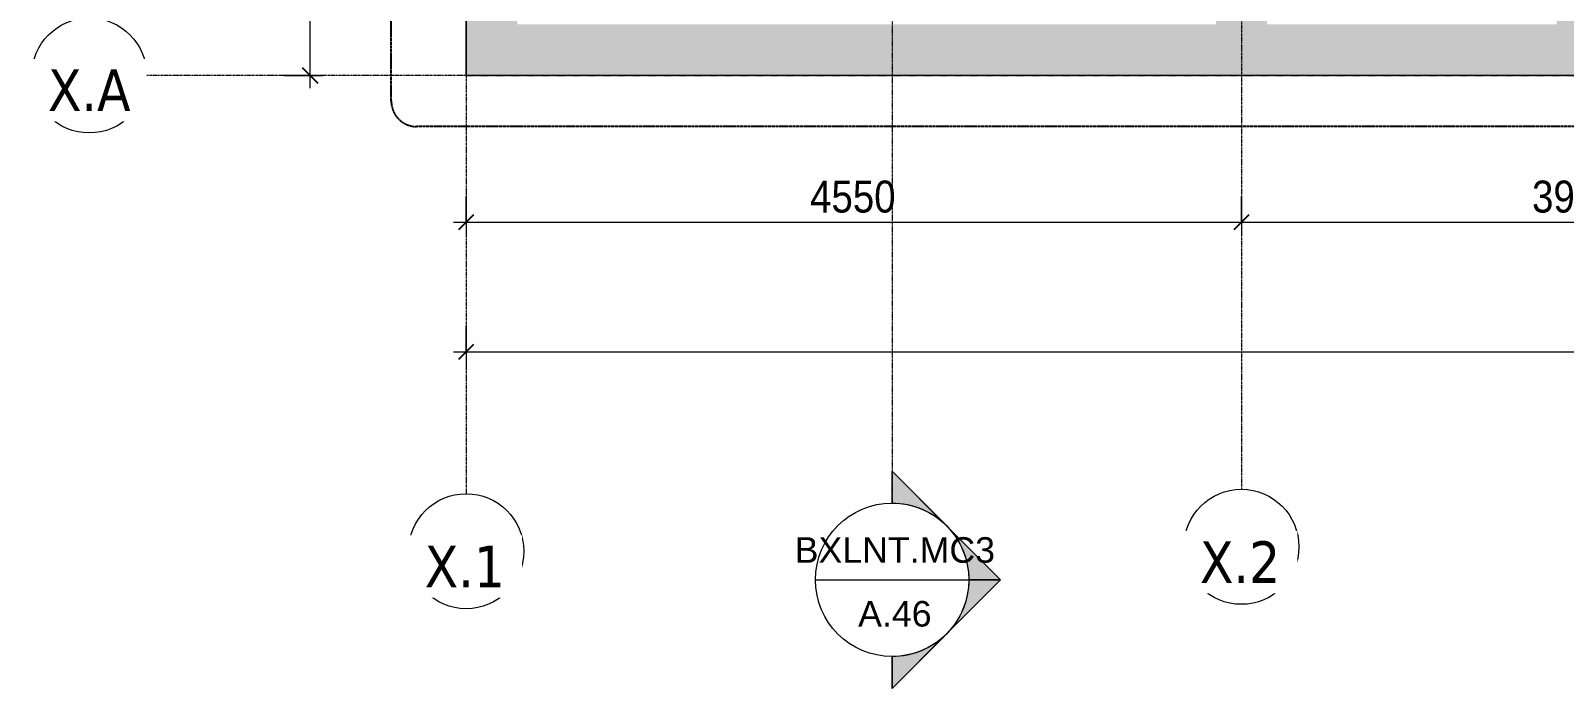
# Model space of a CAD drawing. Header units: millimetres. Extents: x 83532 to 228915, y -7302 to 22802.
# Drawn here: x 108823 to 117824, y 11342 to 15199 of the extents above; entities that cross this region are included whole.
import ezdxf

# ---------------------------------------------------------------- set-up
doc = ezdxf.new("R2010")
doc.units = ezdxf.units.MM
for name, pattern in [('Dash', [6, 3, -3]), ('Dash - Tight', [4.5, 3, -1.5]), ('Dash Dot 3_16_', [7.9375, 4.7625, -1.5875, 0, -1.5875]), ('Grid Line', [22.225, 12.7, -3.175, 3.175, -3.175]), ('Hidden', [7.14375, 4.7625, -2.38125])]:
    doc.linetypes.add(name, pattern=pattern)
for name, color, linetype, lineweight in [('A-ANNO-DIMS', 211, 'Continuous', 9), ('A-ANNO-DIMS-75', 211, 'Continuous', 9), ('A-DETL-GENF-2', 92, 'Dash - Tight', 18), ('A-DETL-GENF-3', 92, 'Hidden', 25), ('A-DETL-GENF-4', 7, 'Continuous', 18), ('A-FLOR-OVHD', 1, 'Dash', 18), ('G-ANNO-SYMB', 111, 'Continuous', 9), ('G-ANNO-SYMB-1', 111, 'Dash Dot 3_16_', 18), ('G-IMPT', 8, 'Continuous', 18), ('M-EQPM', 50, 'Continuous', 18), ('S-GRID-1', 1, 'Grid Line', 9), ('S-GRID-IDEN', 1, 'Continuous', 9)]:
    doc.layers.add(name, color=color, linetype=linetype, lineweight=lineweight)
doc.styles.add('Arial', font='arial.ttf', dxfattribs={"height": 150})
doc.styles.add('Tahoma_B', font='tahomabd.ttf', dxfattribs={"height": 243.75})
doc.styles.add('UTM Avo', font='', dxfattribs={"width": 0.9, "height": 187.5})
doc.styles.get('UTM Avo').set_extended_font_data('UTM Avo')
doc.dimstyles.new('1_Dim_chi_tiet_2_5', dxfattribs={"dimscale": 304.8, "dimtxt": 187.368928, "dimasz": 0.295276, "dimexe": 0.246063, "dimexo": 0.0625, "dimgap": 0.024606, "dimtad": 1, "dimdec": 0, "dimrnd": 5, "dimzin": 0, "dimdsep": 46, "dimtxsty": 'UTM Avo', "dimblk1": 'OBLIQUE', "dimblk2": 'OBLIQUE', "dimsah": 1, "dimcen": 0.09, "dimdle": 0.246063, "dimazin": 0, "dimtfac": 1, "dimtdec": 4, "dimtix": 1, "dimtmove": 0, "dimatfit": 3, "dimfxl": 0.492126, "dimfxlon": 1, "dimtvp": 1, "dimtolj": 1, "dimtzin": 0, "dimarcsym": 2})

# ---------------------------------------------------------------- blocks, each defined once
blk = doc.blocks.new('TKTC_NAP THAM BE XLNT_260130 - TKTC_XREF_260130_NAP THAM BE XLNT_dwg-3399784-TKCS_BỂ XLNT - MẶT BẰNG NẮP BỂ')
at = {"layer": 'G-IMPT', "flags": 128}
blk.add_lwpolyline([(83427.6, 20238.2), (98577.4, 20238.2), (98577.4, 14087.9), (83427.6, 14087.9)], close=True, dxfattribs=at)
blk = doc.blocks.new('TKTC_NAP THAM BE XLNT_260130 - NẮP THĂM BỂ XLNT-2335565-TKCS_BỂ XLNT - MẶT BẰNG NẮP BỂ')
blk.add_blockref('TKTC_NAP THAM BE XLNT_260130 - TKTC_XREF_260130_NAP THAM BE XLNT_dwg-3399784-TKCS_BỂ XLNT - MẶT BẰNG NẮP BỂ', (-83427.6, -14087.9))
blk = doc.blocks.new('BORDER VIEW - BORDER VIEW-3416103-TKCS_BỂ XLNT - MẶT BẰNG NẮP BỂ')
at = {"layer": 'A-DETL-GENF-3'}
for p, q in [((0, 150), (0, 6518.8)), ((15796.7, 0), (150, 0))]:
    blk.add_line(p, q, dxfattribs=at)
blk.add_arc((150, 150), 150, 180, 270, dxfattribs=at)
blk = doc.blocks.new('Section - M_Section Head - Filled-352373-TKCS_BỂ XLNT - MẶT BẰNG NẮP BỂ')
at = {"layer": 'G-ANNO-SYMB'}
h = blk.add_hatch(color=256, dxfattribs=at)
edge = h.paths.add_edge_path()
edge.add_line((-6, 8.49), (-6, 6))
edge.add_arc((-6, 0), 6, 90, 135)
edge.add_line((-10.24, 4.24), (-6, 8.49))
h = blk.add_hatch(color=256, dxfattribs=at)
edge = h.paths.add_edge_path()
edge.add_line((-6, 8.49), (-1.76, 4.24))
edge.add_arc((-6, 0), 6, 45, 90)
edge.add_line((-6, 6), (-6, 8.49))
h = blk.add_hatch(color=256, dxfattribs=at)
edge = h.paths.add_edge_path()
edge.add_line((-14.49, 0), (-10.24, 4.24))
edge.add_arc((-6, 0), 6, 135, 180)
edge.add_line((-12, 0), (-14.49, 0))
h = blk.add_hatch(color=256, dxfattribs=at)
edge = h.paths.add_edge_path()
edge.add_line((2.49, 0), (0, 0))
edge.add_arc((-6, 0), 6, 360, 405)
edge.add_line((-1.76, 4.24), (2.49, 0))
for p, q in [((-6, 8.49), (-14.49, 0)), ((-6, 8.49), (-10.24, 4.24)), ((-6, 8.49), (2.49, 0)), ((-6, 6), (-6, 8.49)), ((-6, 8.49), (-6, 6)), ((-1.76, 4.24), (-6, 8.49)), ((-10.24, 4.24), (-14.49, 0)), ((2.49, 0), (-1.76, 4.24)), ((-14.49, 0), (-12, 0)), ((0, 0), (2.49, 0)), ((-12, 0), (-14.49, 0)), ((0, 0), (2.49, 0))]:
    blk.add_line(p, q, dxfattribs=at)
for start, end in [(360, 180), (90, 135), (45, 90), (135, 180), (360, 45), (180, 360)]:
    blk.add_arc((-6, 0), 6, start, end, dxfattribs=at)
blk = doc.blocks.new('Grid - M_Grid Head - Circle-353313-TKCS_BỂ XLNT - MẶT BẰNG NẮP BỂ')
at = {"layer": 'S-GRID-IDEN'}
blk.add_circle((0, 0), 4.5, dxfattribs=at)
blk = doc.blocks.new('DIMBLOCK53-TKCS_BỂ XLNT - MẶT BẰNG NẮP BỂ')
at = {"layer": 'A-ANNO-DIMS-75'}
for p, q in [((111378.8, 14226.4), (111378.8, 14001.4)), ((111378.8, 14076.4), (111378.8, 14226.4)), ((115928.8, 14226.4), (115928.8, 14001.4)), ((115928.8, 14076.4), (115928.8, 14226.4)), ((111303.8, 14076.4), (115928.8, 14076.4))]:
    blk.add_line(p, q, dxfattribs=at)
at = {"layer": 'A-ANNO-DIMS-75', "lineweight": 25}
for p, q in [((111378.8, 14076.4), (111333.8, 14031.4)), ((111378.8, 14076.4), (111423.8, 14121.4)), ((115928.8, 14076.4), (115883.8, 14031.4)), ((115928.8, 14076.4), (115973.8, 14121.4))]:
    blk.add_line(p, q, dxfattribs=at)
at = {"layer": 'A-ANNO-DIMS-75', "color": 0, "insert": (113397, 14320), "char_height": 187.5, "width": 616.236, "attachment_point": 1, "line_spacing_factor": 1.110334, "style": 'UTM Avo'}
blk.add_mtext('4550', dxfattribs=at)
blk = doc.blocks.new('_Oblique')
at = {"color": 0, "linetype": 'ByBlock', "lineweight": -2}
blk.add_line((-0.5, -0.5), (0.5, 0.5), dxfattribs=at)
blk = doc.blocks.new('DIMBLOCK54-TKCS_BỂ XLNT - MẶT BẰNG NẮP BỂ')
at = {"layer": 'A-ANNO-DIMS-75'}
for p, q in [((115928.8, 14226.4), (115928.8, 14001.4)), ((115928.8, 14076.4), (115928.8, 14226.4)), ((119853.8, 14226.4), (119853.8, 14001.4)), ((119853.8, 14076.4), (119853.8, 14226.4)), ((115928.8, 14076.4), (119853.8, 14076.4))]:
    blk.add_line(p, q, dxfattribs=at)
at = {"layer": 'A-ANNO-DIMS-75', "lineweight": 25}
for p, q in [((115928.8, 14076.4), (115883.8, 14031.4)), ((115928.8, 14076.4), (115973.8, 14121.4)), ((119853.8, 14076.4), (119808.8, 14031.4)), ((119853.8, 14076.4), (119898.8, 14121.4))]:
    blk.add_line(p, q, dxfattribs=at)
at = {"layer": 'A-ANNO-DIMS-75', "color": 0, "insert": (117634.5, 14320), "char_height": 187.5, "width": 616.236, "attachment_point": 1, "line_spacing_factor": 1.110334, "style": 'UTM Avo'}
blk.add_mtext('3925', dxfattribs=at)
blk = doc.blocks.new('DIMBLOCK57-TKCS_BỂ XLNT - MẶT BẰNG NẮP BỂ')
at = {"layer": 'A-ANNO-DIMS-75'}
for p, q in [((111378.8, 13465.6), (111378.8, 13240.6)), ((111378.8, 13315.6), (111378.8, 13465.6)), ((126528.8, 13465.6), (126528.8, 13240.6)), ((126528.8, 13315.6), (126528.8, 13465.6)), ((111303.8, 13315.6), (126603.8, 13315.6))]:
    blk.add_line(p, q, dxfattribs=at)
at = {"layer": 'A-ANNO-DIMS-75', "lineweight": 25}
for p, q in [((111378.8, 13315.6), (111423.8, 13360.6)), ((126528.8, 13315.6), (126573.8, 13360.6)), ((111378.8, 13315.6), (111333.8, 13270.6)), ((126528.8, 13315.6), (126483.8, 13270.6))]:
    blk.add_line(p, q, dxfattribs=at)
at = {"layer": 'A-ANNO-DIMS-75', "color": 0, "insert": (118632.9, 13559.2), "char_height": 187.5, "width": 770.294, "attachment_point": 1, "line_spacing_factor": 1.110334, "style": 'UTM Avo'}
blk.add_mtext('15150', dxfattribs=at)
blk = doc.blocks.new('DIMBLOCK59-TKCS_BỂ XLNT - MẶT BẰNG NẮP BỂ')
at = {"layer": 'A-ANNO-DIMS-75'}
for p, q in [((110462.8, 14861.9), (110462.8, 21161.9)), ((110312.8, 21086.9), (110537.8, 21086.9)), ((110462.8, 21086.9), (110312.8, 21086.9)), ((110312.8, 14936.9), (110537.8, 14936.9)), ((110462.8, 14936.9), (110312.8, 14936.9))]:
    blk.add_line(p, q, dxfattribs=at)
at = {"layer": 'A-ANNO-DIMS-75', "lineweight": 25}
for p, q in [((110462.8, 21086.9), (110417.8, 21131.9)), ((110462.8, 21086.9), (110507.8, 21041.9)), ((110462.8, 14936.9), (110417.8, 14981.9)), ((110462.8, 14936.9), (110507.8, 14891.9))]:
    blk.add_line(p, q, dxfattribs=at)
at = {"layer": 'A-ANNO-DIMS-75', "color": 0, "insert": (110219.2, 17755.2), "char_height": 187.5, "width": 616.236, "attachment_point": 1, "rotation": 90, "line_spacing_factor": 1.110334, "style": 'UTM Avo'}
blk.add_mtext('6150', dxfattribs=at)

msp = doc.modelspace()

# ---------------------------------------------------------------- hatches: boundary and pattern name
at = {"layer": 'A-DETL-GENF-4'}
h = msp.add_hatch(color=256, dxfattribs=at)
h.paths.add_polyline_path([(119304.1, 14936.9), (126528.8, 14936.9), (126528.8, 21087.2), (111378.8, 21087.2), (111378.8, 14936.9), (119185.6, 14936.9)])
h.paths.add_polyline_path([(111678.8, 15236.9), (111678.8, 16336.3), (115778.8, 16336.3), (115778.8, 15236.9), (113078.8, 15236.9)])
h.paths.add_polyline_path([(125522.5, 15236.9), (125028.8, 15236.9), (125028.8, 17536.9), (126228.8, 17536.9), (126228.8, 15236.9), (126226, 15236.9)])
h.paths.add_polyline_path([(118128.5, 15236.9), (118028.8, 15236.9), (118028.8, 20787.2), (119713.8, 20787.2), (119713.8, 15236.9), (119063.5, 15236.9)])
h.paths.add_polyline_path([(121166.6, 15236.9), (119963.8, 15236.9), (119963.8, 20787.2), (122978.8, 20787.2), (122978.8, 15236.9)])
h.paths.add_polyline_path([(116078.8, 15236.9), (116078.8, 20787.2), (117778.8, 20787.2), (117778.8, 15236.9)])
h.paths.add_polyline_path([(124778.8, 15236.9), (123228.8, 15236.9), (123228.8, 17536.9), (124778.8, 17536.9), (124778.8, 15286.9)])
h.paths.add_polyline_path([(114348.8, 16636.3), (113328.8, 16636.3), (113328.8, 19036.9), (114428.8, 19036.9), (114428.8, 16636.3)])
h.paths.add_polyline_path([(112091.4, 16636.3), (111678.8, 16636.3), (111678.8, 20786.9), (113078.8, 20786.9), (113078.8, 16636.3)])
h.paths.add_polyline_path([(115778.8, 16636.3), (114678.8, 16636.3), (114678.8, 19036.9), (115778.8, 19036.9), (115778.8, 17081.8)])
h.paths.add_polyline_path([(124321.3, 17786.9), (123228.8, 17786.9), (123228.8, 20787.2), (126228.8, 20787.2), (126228.8, 17786.9), (124778.8, 17786.9)])
h.paths.add_polyline_path([(115778.8, 19286.9), (113328.8, 19286.9), (113328.8, 20786.9), (115778.8, 20786.9)])

# ---------------------------------------------------------------- linework, layer by layer
at = {"layer": 'A-FLOR-OVHD'}
for p, q in [((111378.8, 21087.2), (111378.8, 14936.9)), ((111378.8, 14936.9), (126528.8, 14936.9))]:
    msp.add_line(p, q, dxfattribs=at)
at = {"layer": 'G-ANNO-SYMB'}
msp.add_line((113428.8, 11978.2), (114328.8, 11978.2), dxfattribs=at)
at = {"layer": 'G-ANNO-SYMB-1'}
msp.add_line((113878.8, 21834.8), (113878.8, 12428.2), dxfattribs=at)
at = {"layer": 'S-GRID-1'}
for p, q in [((111378.8, 20251.8), (111378.8, 14358.3)), ((115928.8, 19803.7), (115928.8, 14384.5)), ((127520, 14936.9), (111379.1, 14936.9)), ((111378.8, 14358.3), (111378.8, 12483.3)), ((115928.8, 14384.5), (115928.8, 12509.5))]:
    msp.add_line(p, q, dxfattribs=at)

# ---------------------------------------------------------------- block references
at = {"layer": 'A-DETL-GENF-2'}
msp.add_blockref('BORDER VIEW - BORDER VIEW-3416103-TKCS_BỂ XLNT - MẶT BẰNG NẮP BỂ', (110938.8, 14636.9), dxfattribs=at)
at = {"layer": 'G-ANNO-SYMB', "extrusion": (0, 0, -1), "xscale": 74.99999999999996, "yscale": 74.99999999999996, "zscale": 74.99999999999996, "rotation": 90.00000000000053}
msp.add_blockref('Section - M_Section Head - Filled-352373-TKCS_BỂ XLNT - MẶT BẰNG NẮP BỂ', (-113878.8, 12428.2), dxfattribs=at)
at = {"layer": 'M-EQPM'}
msp.add_blockref('TKTC_NAP THAM BE XLNT_260130 - NẮP THĂM BỂ XLNT-2335565-TKCS_BỂ XLNT - MẶT BẰNG NẮP BỂ', (111378.8, 14936.6), dxfattribs=at)
at = {"layer": 'S-GRID-IDEN', "xscale": 74.99999999999996, "yscale": 74.99999999999996, "zscale": 74.99999999999996}
for p, rotation in [((109166.6, 14936.9), 89.99999999999982), ((111378.8, 12145.8), 180), ((115928.8, 12172), 180)]:
    msp.add_blockref('Grid - M_Grid Head - Circle-353313-TKCS_BỂ XLNT - MẶT BẰNG NẮP BỂ', p, dxfattribs=dict(at, rotation=rotation))

# ---------------------------------------------------------------- texts
at = {"layer": 'G-ANNO-SYMB', "char_height": 150, "attachment_point": 5, "line_spacing_factor": 0.936439, "style": 'Arial'}
for s, insert, width in [('\\pt952.5,1905,2857.5,3810,4762.5,5715,6667.5,7620,8572.5,9525,10477.5,11430,12382.5,13335,14287.5,15240,16192.5,17145,18097.5,19050,20002.5,20955,21907.5,22860,23812.5,24765,25717.5,26670,27622.5,28575,29527.5,30480;BXLNT.MC3', (113894.7, 12152.2), 1200.75), ('\\pt952.5,1905,2857.5,3810,4762.5,5715,6667.5,7620,8572.5,9525,10477.5,11430,12382.5,13335,14287.5,15240,16192.5,17145,18097.5,19050,20002.5,20955,21907.5,22860,23812.5,24765,25717.5,26670,27622.5,28575,29527.5,30480;A.46', (113894.7, 11778), 446.25)]:
    msp.add_mtext(s, dxfattribs=dict(at, insert=insert, width=width))

# ---------------------------------------------------------------- dimensions: what is measured, and where the dimension line sits
at = {"layer": 'A-ANNO-DIMS'}
dim = msp.add_linear_dim(base=(110462.8, 21086.9), p1=(110312.8, 14936.9), p2=(110312.8, 21086.9), angle=90, dimstyle='1_Dim_chi_tiet_2_5', override={"dimpost": '<>', "dimfxl": 6150}, dxfattribs=at)
dim.commit()
dim.dimension.update_dxf_attribs({"geometry": 'DIMBLOCK59-TKCS_BỂ XLNT - MẶT BẰNG NẮP BỂ', "text_midpoint": (110358.3, 18011.9)})
for base, p1, p2, override, picture, middle in [((115928.8, 14076.4), (111378.8, 14226.4), (115928.8, 14226.4), {"dimpost": '<>', "dimfxl": 4550}, 'DIMBLOCK53-TKCS_BỂ XLNT - MẶT BẰNG NẮP BỂ', (113653.8, 14180.9)), ((119853.8, 14076.4), (115928.8, 14226.4), (119853.8, 14226.4), {"dimpost": '<>', "dimfxl": 3925}, 'DIMBLOCK54-TKCS_BỂ XLNT - MẶT BẰNG NẮP BỂ', (117891.3, 14180.9)), ((126528.8, 13315.6), (111378.8, 13465.6), (126528.8, 13465.6), {"dimpost": '<>', "dimfxl": 15150}, 'DIMBLOCK57-TKCS_BỂ XLNT - MẶT BẰNG NẮP BỂ', (118953.8, 13420.1))]:
    dim = msp.add_linear_dim(base=base, p1=p1, p2=p2, dimstyle='1_Dim_chi_tiet_2_5', override=override, dxfattribs=at)
    dim.commit()
    dim.dimension.update_dxf_attribs({"geometry": picture, "text_midpoint": middle})

# ---------------------------------------------------------------- next in the draw order: texts
at = {"layer": 'S-GRID-IDEN', "char_height": 243.75, "attachment_point": 5, "line_spacing_factor": 0.996129, "style": 'Tahoma_B', "bg_fill": 3, "box_fill_scale": 1.25, "bg_fill_color": 256, "bg_fill_true_color": 13158600, "bg_fill_transparency": 0}
for s, insert, width in [('\\pt952.49944,1904.99888,2857.50075,3810.00019,4762.49962,5714.99906,6667.50094,7620.00037,8572.49981,9524.99925,10477.50113,11430.00056,12382.5,13334.99944,14287.49888,15240.00075,16192.50019,17144.99963,18097.49906,19050.00094,20002.50038,20954.99981,21907.49925,22860.00113,23812.50056,24765,25717.49944,26669.99887,27622.50075,28575.00019,29527.49963,30479.99906;X.A', (109166.3, 14851), 565.5), ('\\pt952.49944,1904.99888,2857.50075,3810.00019,4762.49962,5714.99906,6667.50094,7620.00037,8572.49981,9524.99925,10477.50113,11430.00056,12382.5,13334.99944,14287.49888,15240.00075,16192.50019,17144.99963,18097.49906,19050.00094,20002.50038,20954.99981,21907.49925,22860.00113,23812.50056,24765,25717.49944,26669.99887,27622.50075,28575.00019,29527.49963,30479.99906;X.2', (115920.8, 12082.3), 550.5), ('\\pt952.49944,1904.99888,2857.50075,3810.00019,4762.49962,5714.99906,6667.50094,7620.00037,8572.49981,9524.99925,10477.50113,11430.00056,12382.5,13334.99944,14287.49888,15240.00075,16192.50019,17144.99963,18097.49906,19050.00094,20002.50038,20954.99981,21907.49925,22860.00113,23812.50056,24765,25717.49944,26669.99887,27622.50075,28575.00019,29527.49963,30479.99906;X.1', (111370.8, 12056), 550.5)]:
    msp.add_mtext(s, dxfattribs=dict(at, insert=insert, width=width))

# ---------------------------------------------------------------- next in the draw order: linework, layer by layer
at = {"layer": 'S-GRID-1'}
msp.add_line((111379.1, 14936.9), (109504.1, 14936.9), dxfattribs=at)

doc.saveas('drawing.dxf')
